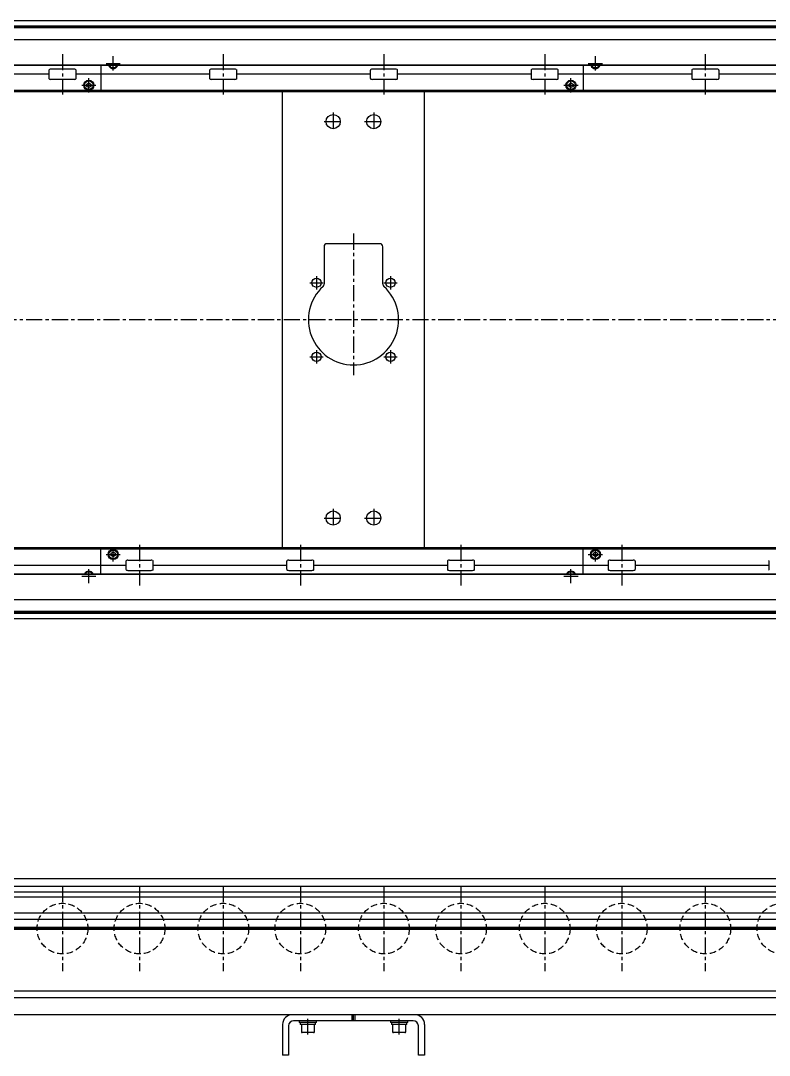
# Model space of a CAD drawing. Extents: x -10 to 4550, y -8 to 1101.
# Drawn here: x 2273 to 3011, y 28 to 1048 of the extents above; entities that cross this region are included whole.
import ezdxf

# ---------------------------------------------------------------- set-up
doc = ezdxf.new("R2010")
doc.units = 0
doc.header["$LTSCALE"] = 0.5
doc.linetypes.add('CENTER', pattern=[50.8, 31.75, -6.35, 6.35, -6.35])
doc.linetypes.add('DASHED', pattern=[19.05, 12.7, -6.35])
for name, color, linetype in [('MSM_CENTER', 1, 'CENTER'), ('MSM_CONTINUOUS', 7, 'CONTINUOUS'), ('MSM_DASHED', 4, 'DASHED')]:
    doc.layers.add(name, color=color, linetype=linetype)

msp = doc.modelspace()

# ---------------------------------------------------------------- linework, layer by layer
at = {"layer": 'MSM_CENTER'}
for p, q in [((2314.2, 1015.5), (2314.2, 975.5)), ((2364.2, 999.2), (2364.2, 1013.3)), ((2472.8, 1015.5), (2472.8, 975.5)), ((2631.2, 1015.5), (2631.2, 975.5)), ((2789.8, 1015.5), (2789.8, 975.5)), ((2839.8, 999.2), (2839.8, 1013.3)), ((2948.2, 1015.5), (2948.2, 975.5)), ((2357.2, 1006.2), (2371.2, 1006.2)), ((2832.7, 1006.2), (2846.8, 1006.2)), ((2340.2, 977.7), (2340.2, 991.8)), ((2815.7, 977.7), (2815.7, 991.8)), ((2333.2, 984.7), (2347.2, 984.7)), ((2808.7, 984.7), (2822.8, 984.7)), ((2581.2, 957.9), (2581.2, 939.9)), ((2621.2, 957.9), (2621.2, 939.9)), ((2572.2, 948.9), (2590.2, 948.9)), ((2612.2, 948.9), (2630.2, 948.9)), ((2601.2, 838.4), (2601.2, 698.9)), ((2564.7, 796.4), (2564.7, 783.4)), ((2637.7, 796.4), (2637.7, 783.4)), ((2558.2, 789.9), (2571.2, 789.9)), ((2631.2, 789.9), (2644.2, 789.9)), ((3792.9, 753.4), (359.7, 753.4)), ((2558.2, 716.9), (2571.2, 716.9)), ((2564.7, 723.4), (2564.7, 710.4)), ((2631.2, 716.9), (2644.2, 716.9)), ((2637.7, 723.4), (2637.7, 710.4)), ((2581.2, 566.9), (2581.2, 548.9)), ((2621.2, 566.9), (2621.2, 548.9)), ((2572.2, 557.9), (2590.2, 557.9)), ((2612.2, 557.9), (2630.2, 557.9)), ((2390.2, 531.3), (2390.2, 491.3)), ((2548.8, 531.3), (2548.8, 491.3)), ((2707.2, 531.3), (2707.2, 491.3)), ((2865.8, 531.3), (2865.8, 491.3)), ((2357.2, 522), (2371.2, 522)), ((2364.2, 515), (2364.2, 529)), ((2832.7, 522), (2846.8, 522)), ((2839.8, 515), (2839.8, 529)), ((2333.2, 500.5), (2347.2, 500.5)), ((2340.2, 493.5), (2340.2, 507.5)), ((2808.7, 500.5), (2822.8, 500.5)), ((2815.7, 493.5), (2815.7, 507.5)), ((2314.2, 195), (2314.2, 111)), ((2390.2, 195), (2390.2, 111)), ((2472.8, 195), (2472.8, 111)), ((2548.8, 195), (2548.8, 111)), ((2631.2, 195), (2631.2, 111)), ((2707.2, 195), (2707.2, 111)), ((2789.8, 195), (2789.8, 111)), ((2865.8, 195), (2865.8, 111)), ((2948.2, 195), (2948.2, 111)), ((367.2, 153), (3783.3, 153)), ((2556.3, 48.4), (2556.3, 64)), ((2646.3, 48.4), (2646.3, 64))]:
    msp.add_line(p, q, dxfattribs=at)
at = {"layer": 'MSM_CONTINUOUS'}
for p, q in [((3782.8, 1048.4), (370.6, 1048.4)), ((3781.2, 1048.3), (372.2, 1048.3)), ((3756.6, 1042.9), (396.9, 1042.9)), ((3756.6, 1041.2), (396.9, 1041.2)), ((3756.5, 1042), (397, 1042)), ((3781.2, 1029.5), (372.2, 1029.5)), ((3781.2, 1004.1), (372.2, 1004.1)), ((3781.2, 1004.5), (422.2, 1004.5)), ((2325.7, 1000.5), (2302.8, 1000.5)), ((2352.2, 1004.1), (2352.2, 979.4)), ((2364.2, 1003.9), (2363.9, 1004.1)), ((2364.6, 1004.1), (2364.2, 1003.9)), ((2484.2, 1000.5), (2461.3, 1000.5)), ((2642.7, 1000.5), (2619.8, 1000.5)), ((2801.2, 1000.5), (2778.3, 1000.5)), ((2827.8, 1004.1), (2827.8, 979.4)), ((2839.8, 1003.9), (2839.4, 1004.1)), ((2840.1, 1004.1), (2839.8, 1003.9)), ((2959.7, 1000.5), (2936.8, 1000.5)), ((2300.8, 995.5), (2169.2, 995.5)), ((2300.8, 999.5), (2300.8, 991.5)), ((2325.7, 990.5), (2302.8, 990.5)), ((2327.7, 991.5), (2327.7, 999.5)), ((2459.3, 995.5), (2327.7, 995.5)), ((2459.3, 999.5), (2459.3, 991.5)), ((2484.2, 990.5), (2461.3, 990.5)), ((2486.2, 991.5), (2486.2, 999.5)), ((2617.8, 995.5), (2486.2, 995.5)), ((2617.8, 999.5), (2617.8, 991.5)), ((2642.7, 990.5), (2619.8, 990.5)), ((2644.7, 991.5), (2644.7, 999.5)), ((2776.3, 995.5), (2644.7, 995.5)), ((2776.3, 999.5), (2776.3, 991.5)), ((2801.2, 990.5), (2778.3, 990.5)), ((2803.2, 991.5), (2803.2, 999.5)), ((2934.8, 995.5), (2803.2, 995.5)), ((2934.8, 999.5), (2934.8, 991.5)), ((2959.7, 990.5), (2936.8, 990.5)), ((2961.7, 991.5), (2961.7, 999.5)), ((3093.3, 995.5), (2961.7, 995.5)), ((2338.2, 985.9), (2340.2, 987.1)), ((2338.2, 983.6), (2338.2, 985.9)), ((2340.2, 982.4), (2338.2, 983.6)), ((2340.2, 987.1), (2342.2, 985.9)), ((2342.2, 983.6), (2340.2, 982.4)), ((2342.2, 985.9), (2342.2, 983.6)), ((2813.8, 985.9), (2815.7, 987.1)), ((2813.8, 983.6), (2813.8, 985.9)), ((2815.7, 982.4), (2813.8, 983.6)), ((2815.7, 987.1), (2817.8, 985.9)), ((2817.8, 983.6), (2815.7, 982.4)), ((2817.8, 985.9), (2817.8, 983.6)), ((3778.8, 979.4), (450.2, 979.4)), ((3782.8, 978.4), (450.2, 978.4)), ((2531.2, 528.4), (2531.2, 978.4)), ((2671.3, 528.4), (2671.3, 978.4)), ((2627.2, 828.4), (2575.2, 828.4)), ((2572.2, 825.4), (2572.2, 788.5)), ((2630.2, 788.5), (2630.2, 825.4)), ((3782.8, 528.4), (450.2, 528.4)), ((450.2, 527.4), (3778.8, 527.4)), ((2352.2, 502.6), (2352.2, 527.4)), ((2362.2, 523.2), (2364.2, 524.4)), ((2362.2, 520.9), (2362.2, 523.2)), ((2364.2, 519.7), (2362.2, 520.9)), ((2364.2, 524.4), (2366.2, 523.2)), ((2366.2, 520.9), (2364.2, 519.7)), ((2366.2, 523.2), (2366.2, 520.9)), ((2827.8, 502.6), (2827.8, 527.4)), ((2837.8, 523.2), (2839.8, 524.4)), ((2837.8, 520.9), (2837.8, 523.2)), ((2839.8, 519.7), (2837.8, 520.9)), ((2839.8, 524.4), (2841.8, 523.2)), ((2841.8, 520.9), (2839.8, 519.7)), ((2841.8, 523.2), (2841.8, 520.9)), ((2245.2, 511.3), (2376.8, 511.3)), ((2376.8, 515.3), (2376.8, 507.3)), ((2378.8, 516.3), (2401.7, 516.3)), ((2403.7, 507.3), (2403.7, 515.3)), ((2403.7, 511.3), (2535.3, 511.3)), ((2535.3, 515.3), (2535.3, 507.3)), ((2537.3, 516.3), (2560.2, 516.3)), ((2562.2, 507.3), (2562.2, 515.3)), ((2562.2, 511.3), (2693.8, 511.3)), ((2693.8, 515.3), (2693.8, 507.3)), ((2695.8, 516.3), (2718.7, 516.3)), ((2720.7, 507.3), (2720.7, 515.3)), ((2720.7, 511.3), (2852.3, 511.3)), ((2852.3, 515.3), (2852.3, 507.3)), ((2854.3, 516.3), (2877.2, 516.3)), ((2879.2, 507.3), (2879.2, 515.3)), ((2879.2, 511.3), (3010.8, 511.3)), ((3010.8, 515.3), (3010.8, 507.3)), ((3781.2, 502.6), (372.2, 502.6)), ((3781.2, 502.2), (422.2, 502.2)), ((2339.9, 502.6), (2340.2, 502.9)), ((2340.2, 502.9), (2340.6, 502.6)), ((2378.8, 506.3), (2401.7, 506.3)), ((2537.3, 506.3), (2560.2, 506.3)), ((2695.8, 506.3), (2718.7, 506.3)), ((2815.4, 502.6), (2815.7, 502.9)), ((2815.7, 502.9), (2816.1, 502.6)), ((2854.3, 506.3), (2877.2, 506.3)), ((3781.2, 477.2), (372.2, 477.2)), ((3756.6, 465.6), (396.9, 465.6)), ((3756.6, 463.9), (396.9, 463.9)), ((3756.5, 464.7), (397, 464.7)), ((3782.8, 458.4), (370.6, 458.4)), ((3781.2, 458.4), (372.2, 458.4)), ((3781.2, 202), (372.2, 202)), ((3781.2, 194.6), (674.4, 194.6)), ((3665.2, 189), (676.6, 189)), ((3665.2, 184), (678.6, 184)), ((3565.2, 168.3), (667.2, 168.3)), ((3565.2, 161.8), (682.2, 161.8)), ((3565.2, 153.9), (682.2, 153.9)), ((3565.2, 153), (682.2, 153)), ((3565.2, 152.1), (682.2, 152.1)), ((3565.2, 84.8), (679.7, 84.8)), ((3565.2, 91.3), (682.2, 91.3)), ((3782.8, 68), (472.2, 68)), ((2660.2, 62), (2542.2, 62)), ((2547.8, 62), (2547.8, 60.4)), ((2564.7, 60.4), (2564.7, 62)), ((2599.8, 62), (2599.8, 68)), ((2601.2, 62), (2601.2, 68)), ((2602.8, 62), (2602.8, 68)), ((2637.7, 62), (2637.7, 60.4)), ((2654.8, 60.4), (2654.8, 62)), ((2531.2, 58.5), (2531.2, 28)), ((2537.2, 57), (2537.2, 28)), ((2564.7, 60.4), (2547.8, 60.4)), ((2548.6, 60.4), (2548.6, 58.4)), ((2563.9, 58.4), (2548.6, 58.4)), ((2549.8, 58.4), (2549.8, 51.2)), ((2562.8, 51.2), (2562.8, 58.4)), ((2563.9, 58.4), (2563.9, 60.4)), ((2654.8, 60.4), (2637.7, 60.4)), ((2638.6, 60.4), (2638.6, 58.4)), ((2653.9, 58.4), (2638.6, 58.4)), ((2639.8, 58.4), (2639.8, 51.2)), ((2652.8, 51.2), (2652.8, 58.4)), ((2653.9, 58.4), (2653.9, 60.4)), ((2665.2, 28), (2665.2, 57)), ((2671.3, 58.5), (2671.3, 28)), ((2561.9, 50.4), (2550.6, 50.4)), ((2651.9, 50.4), (2640.6, 50.4)), ((2537.2, 28), (2531.2, 28)), ((2671.3, 28), (2665.2, 28))]:
    msp.add_line(p, q, dxfattribs=at)
for centre, radius in [((2340.2, 984.7), 5), ((2340.2, 984.7), 4.25), ((2815.7, 984.7), 5), ((2815.7, 984.7), 4.25), ((2581.2, 948.9), 7), ((2621.2, 948.9), 7), ((2564.7, 789.9), 4.5), ((2637.7, 789.9), 4.5), ((2564.7, 716.9), 4.5), ((2637.7, 716.9), 4.5), ((2581.2, 557.9), 7), ((2621.2, 557.9), 7), ((2364.2, 522), 5), ((2364.2, 522), 4.25), ((2839.8, 522), 5), ((2839.8, 522), 4.25)]:
    msp.add_circle(centre, radius, dxfattribs=at)
for centre, radius, start, end in [((2301.7, 999.4), 0.882, 115.5328, 172.1027), ((2302.8, 997.1), 3.41, 89.6687, 115.2454), ((2325.7, 997.1), 3.41, 64.7546, 90.3313), ((2326.8, 999.4), 0.882, 7.8973, 64.4672), ((2364.2, 1006.2), 5, 204.8346, 335.1654), ((2364.2, 1006.2), 4.25, 209.6116, 330.3884), ((2460.2, 999.4), 0.882, 115.5328, 172.1027), ((2461.3, 997.1), 3.41, 89.6687, 115.2454), ((2484.2, 997.1), 3.41, 64.7546, 90.3313), ((2485.3, 999.4), 0.882, 7.8973, 64.4672), ((2618.7, 999.4), 0.882, 115.5328, 172.1027), ((2619.8, 997.1), 3.41, 89.6687, 115.2454), ((2642.7, 997.1), 3.41, 64.7546, 90.3313), ((2643.8, 999.4), 0.882, 7.8973, 64.4672), ((2777.2, 999.4), 0.882, 115.5328, 172.1027), ((2778.3, 997.1), 3.41, 89.6687, 115.2454), ((2801.2, 997.1), 3.41, 64.7546, 90.3313), ((2802.3, 999.4), 0.882, 7.8973, 64.4672), ((2839.8, 1006.2), 5, 204.8346, 335.1654), ((2839.8, 1006.2), 4.25, 209.6116, 330.3884), ((2935.7, 999.4), 0.882, 115.5328, 172.1027), ((2936.8, 997.1), 3.41, 89.6687, 115.2454), ((2959.7, 997.1), 3.41, 64.7546, 90.3313), ((2960.8, 999.4), 0.882, 7.8973, 64.4672), ((2301.7, 991.6), 0.882, 187.8973, 244.4672), ((2302.8, 993.9), 3.41, 244.7546, 270.3313), ((2325.7, 993.9), 3.41, 269.6687, 295.2454), ((2326.8, 991.6), 0.882, 295.5328, 352.1027), ((2460.2, 991.6), 0.882, 187.8973, 244.4672), ((2461.3, 993.9), 3.41, 244.7546, 270.3313), ((2484.2, 993.9), 3.41, 269.6687, 295.2454), ((2485.3, 991.6), 0.882, 295.5328, 352.1027), ((2618.7, 991.6), 0.882, 187.8973, 244.4672), ((2619.8, 993.9), 3.41, 244.7546, 270.3313), ((2642.7, 993.9), 3.41, 269.6687, 295.2454), ((2643.8, 991.6), 0.882, 295.5328, 352.1027), ((2777.2, 991.6), 0.882, 187.8973, 244.4672), ((2778.3, 993.9), 3.41, 244.7546, 270.3313), ((2801.2, 993.9), 3.41, 269.6687, 295.2454), ((2802.3, 991.6), 0.882, 295.5328, 352.1027), ((2935.7, 991.6), 0.882, 187.8973, 244.4672), ((2936.8, 993.9), 3.41, 244.7546, 270.3313), ((2959.7, 993.9), 3.41, 269.6687, 295.2454), ((2960.8, 991.6), 0.882, 295.5328, 352.1027), ((2575.2, 825.4), 3, 90, 180), ((2627.2, 825.4), 3, 0, 90), ((2601.2, 753.4), 44.5, 132.3521, 47.6479), ((2569.2, 788.5), 3, 312.3521, 360), ((2633.3, 788.5), 3, 180, 227.6479), ((2377.7, 515.2), 0.882, 115.5328, 172.1027), ((2378.8, 512.9), 3.41, 89.6687, 115.2454), ((2401.7, 512.9), 3.41, 64.7546, 90.3313), ((2402.8, 515.2), 0.882, 7.8973, 64.4672), ((2536.2, 515.2), 0.882, 115.5328, 172.1027), ((2537.3, 512.9), 3.41, 89.6687, 115.2454), ((2560.2, 512.9), 3.41, 64.7546, 90.3313), ((2561.3, 515.2), 0.882, 7.8973, 64.4672), ((2694.7, 515.2), 0.882, 115.5328, 172.1027), ((2695.8, 512.9), 3.41, 89.6687, 115.2454), ((2718.7, 512.9), 3.41, 64.7546, 90.3313), ((2719.8, 515.2), 0.882, 7.8973, 64.4672), ((2853.2, 515.2), 0.882, 115.5328, 172.1027), ((2854.3, 512.9), 3.41, 89.6687, 115.2454), ((2877.2, 512.9), 3.41, 64.7546, 90.3313), ((2878.3, 515.2), 0.882, 7.8973, 64.4672), ((3011.7, 515.2), 0.882, 115.5328, 172.1027), ((2340.2, 500.5), 5, 24.8346, 155.1654), ((2340.2, 500.5), 4.25, 29.6116, 150.3884), ((2377.7, 507.4), 0.882, 187.8973, 244.4672), ((2378.8, 509.7), 3.41, 244.7546, 270.3313), ((2401.7, 509.7), 3.41, 269.6687, 295.2454), ((2402.8, 507.4), 0.882, 295.5328, 352.1027), ((2536.2, 507.4), 0.882, 187.8973, 244.4672), ((2537.3, 509.7), 3.41, 244.7546, 270.3313), ((2560.2, 509.7), 3.41, 269.6687, 295.2454), ((2561.3, 507.4), 0.882, 295.5328, 352.1027), ((2694.7, 507.4), 0.882, 187.8973, 244.4672), ((2695.8, 509.7), 3.41, 244.7546, 270.3313), ((2718.7, 509.7), 3.41, 269.6687, 295.2454), ((2719.8, 507.4), 0.882, 295.5328, 352.1027), ((2815.7, 500.5), 5, 24.8346, 155.1654), ((2815.7, 500.5), 4.25, 29.6116, 150.3884), ((2853.2, 507.4), 0.882, 187.8973, 244.4672), ((2854.3, 509.7), 3.41, 244.7546, 270.3313), ((2877.2, 509.7), 3.41, 269.6687, 295.2454), ((2878.3, 507.4), 0.882, 295.5328, 352.1027), ((3011.7, 507.4), 0.882, 187.8973, 244.4672), ((2540.8, 58.5), 9.5, 90, 180), ((2542.2, 57), 5, 90, 180), ((2660.2, 57), 5, 0, 90), ((2661.8, 58.5), 9.5, 0, 90), ((2550.6, 51.2), 0.8, 180, 270), ((2561.9, 51.2), 0.8, 270, 0), ((2640.6, 51.2), 0.8, 180, 270), ((2651.9, 51.2), 0.8, 270, 0)]:
    msp.add_arc(centre, radius, start, end, dxfattribs=at)
at = {"layer": 'MSM_DASHED'}
for centre in [(2314.2, 153), (2390.2, 153), (2472.8, 153), (2548.8, 153), (2631.2, 153), (2707.2, 153), (2789.8, 153), (2865.8, 153), (2948.2, 153), (3024.2, 153)]:
    msp.add_circle(centre, 25, dxfattribs=at)

doc.saveas('drawing.dxf')
